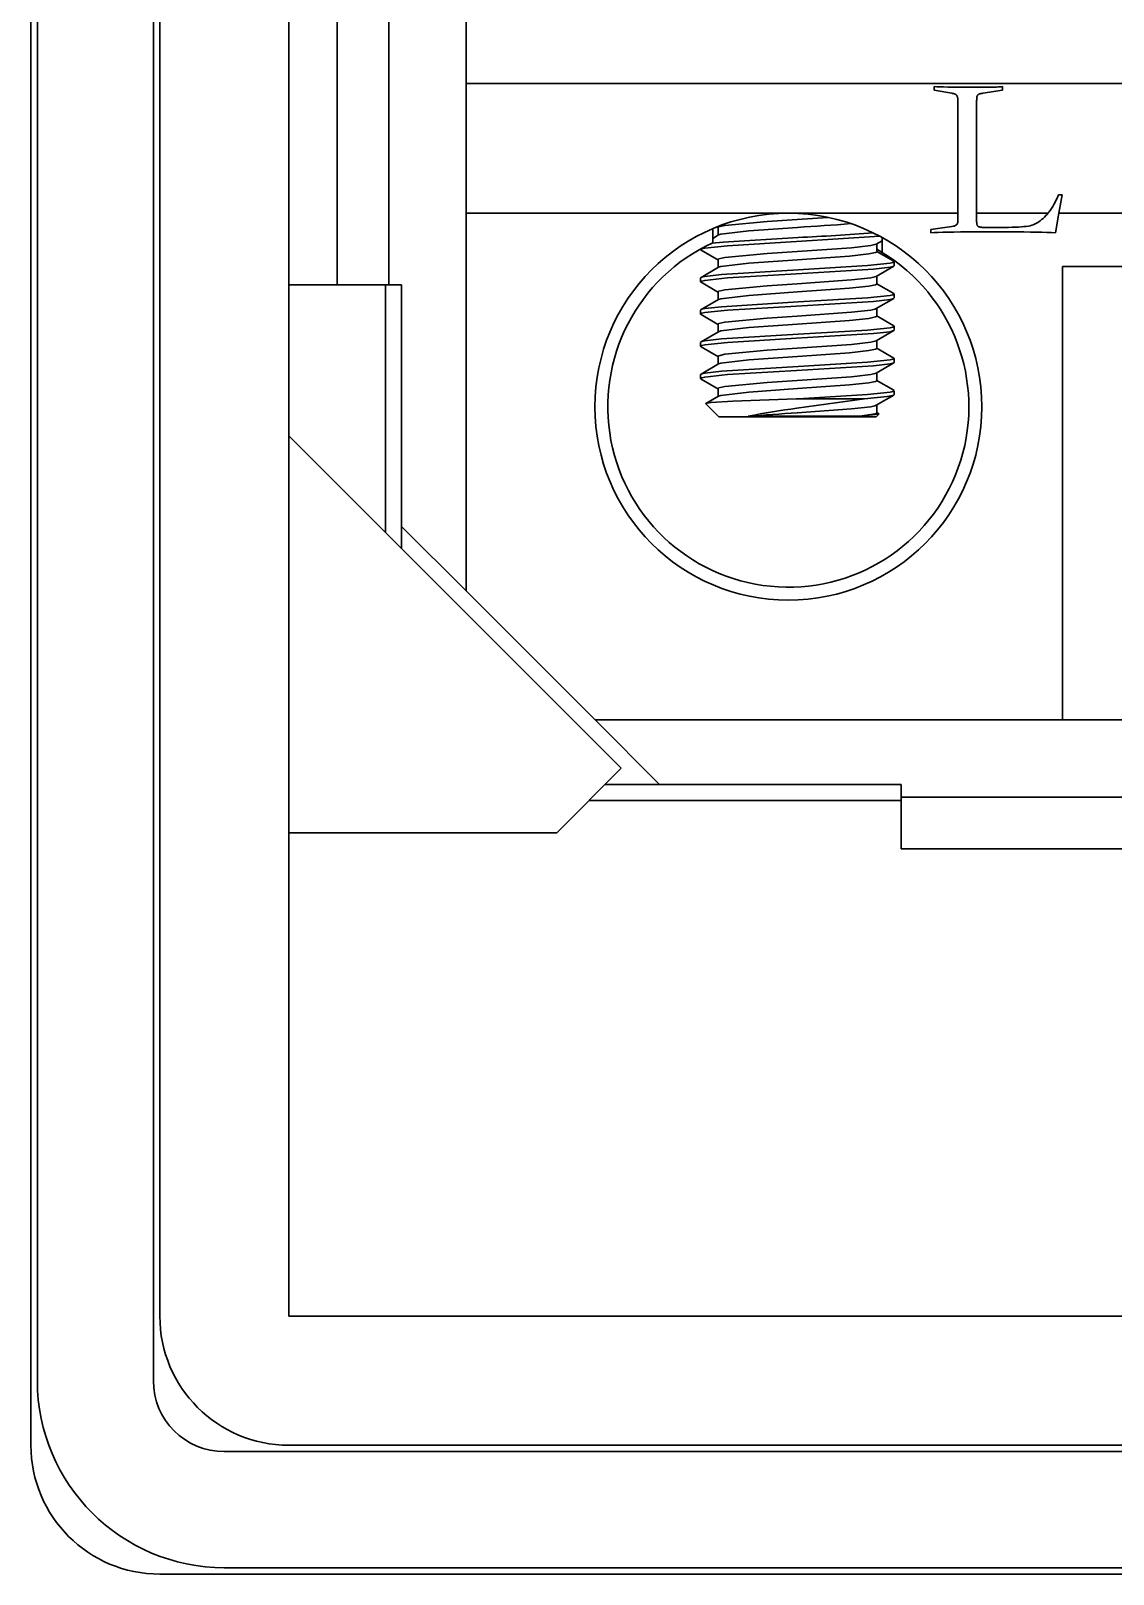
# Model space of a CAD drawing. Header units: millimetres. Extents: x -210 to 210, y -148 to 148.
# Drawn here: x -64.24 to -47.46, y -76.62 to -52.69 of the extents above; entities that cross this region are included whole.
import ezdxf

# ---------------------------------------------------------------- set-up
doc = ezdxf.new("R2010")
doc.units = ezdxf.units.MM
doc.layers.get('0').update_dxf_attribs({"lineweight": 18})

msp = doc.modelspace()

# ---------------------------------------------------------------- linework, layer by layer
at = {"color": 7, "lineweight": 30}
for p, q in [((-64.241, -74.625), (-64.241, -15.625)), ((-64.141, -16.625), (-64.141, -73.625)), ((-62.341, -16.625), (-62.341, -73.625)), ((-62.241, -72.625), (-62.241, -17.625)), ((-60.241, -56.625), (-60.241, -36.625)), ((-57.491, -53.504), (-23.991, -53.504)), ((-61.241, -74.725), (-20.241, -74.725)), ((-61.241, -76.525), (-20.241, -76.525)), ((-19.241, -76.625), (-62.241, -76.625))]:
    msp.add_line(p, q, dxfattribs=at)
at = {"color": 7, "lineweight": 30, "ltscale": 0.244785}
for p, q in [((-58.691, -46.833), (-58.691, -56.625)), ((-50.741, -64.575), (-40.95, -64.575))]:
    msp.add_line(p, q, dxfattribs=at)
at = {"color": 7, "lineweight": 30, "ltscale": 0.101053}
msp.add_line((-57.491, -49.462), (-57.491, -53.504), dxfattribs=at)
at = {"color": 7, "lineweight": 30, "ltscale": 0.15713}
for p, q in [((-59.491, -56.625), (-59.491, -50.34)), ((-44.456, -65.375), (-50.741, -65.375))]:
    msp.add_line(p, q, dxfattribs=at)
at = {"color": 7, "lineweight": 30, "ltscale": 0.050336}
msp.add_line((-57.491, -53.504), (-57.491, -55.517), dxfattribs=at)
at = {"color": 7, "lineweight": 30, "ltscale": 0.001435}
for p, q in [((-50.233, -53.609), (-50.233, -53.552)), ((-49.171, -53.552), (-49.171, -53.609)), ((-48.303, -55.23), (-48.246, -55.23))]:
    msp.add_line(p, q, dxfattribs=at)
at = {"color": 7, "lineweight": 30, "ltscale": 0.001058}
msp.add_line((-50.233, -53.552), (-50.19, -53.554), dxfattribs=at)
at = {"color": 7, "lineweight": 30, "ltscale": 0.007002}
msp.add_line((-49.956, -53.656), (-50.233, -53.609), dxfattribs=at)
at = {"color": 7, "lineweight": 30, "ltscale": 0.001232}
msp.add_line((-50.19, -53.554), (-50.141, -53.555), dxfattribs=at)
at = {"color": 7, "lineweight": 30, "ltscale": 0.001409}
msp.add_line((-50.141, -53.555), (-50.085, -53.557), dxfattribs=at)
at = {"color": 7, "lineweight": 30, "ltscale": 0.001583}
msp.add_line((-50.085, -53.557), (-50.021, -53.559), dxfattribs=at)
at = {"color": 7, "lineweight": 30, "ltscale": 0.00176}
msp.add_line((-50.021, -53.559), (-49.951, -53.56), dxfattribs=at)
at = {"color": 7, "lineweight": 30, "ltscale": 0.001936}
msp.add_line((-49.951, -53.56), (-49.874, -53.561), dxfattribs=at)
at = {"color": 7, "lineweight": 30, "ltscale": 0.002111}
msp.add_line((-49.874, -53.561), (-49.789, -53.561), dxfattribs=at)
at = {"color": 7, "lineweight": 30, "ltscale": 0.002287}
msp.add_line((-49.789, -53.561), (-49.698, -53.562), dxfattribs=at)
at = {"color": 7, "lineweight": 30, "ltscale": 0.002462}
msp.add_line((-49.698, -53.562), (-49.599, -53.562), dxfattribs=at)
at = {"color": 7, "lineweight": 30, "ltscale": 0.002638}
msp.add_line((-49.599, -53.562), (-49.494, -53.562), dxfattribs=at)
at = {"color": 7, "lineweight": 30, "ltscale": 0.001113}
msp.add_line((-49.494, -53.562), (-49.449, -53.562), dxfattribs=at)
at = {"color": 7, "lineweight": 30, "ltscale": 0.007799}
msp.add_line((-49.171, -53.609), (-49.479, -53.656), dxfattribs=at)
at = {"color": 7, "lineweight": 30, "ltscale": 0.001046}
msp.add_line((-49.449, -53.562), (-49.407, -53.562), dxfattribs=at)
at = {"color": 7, "lineweight": 30, "ltscale": 0.000977417}
msp.add_line((-49.407, -53.562), (-49.368, -53.561), dxfattribs=at)
at = {"color": 7, "lineweight": 30, "ltscale": 0.00090962}
msp.add_line((-49.368, -53.561), (-49.332, -53.561), dxfattribs=at)
at = {"color": 7, "lineweight": 30, "ltscale": 0.000841865}
msp.add_line((-49.332, -53.561), (-49.298, -53.56), dxfattribs=at)
at = {"color": 7, "lineweight": 30, "ltscale": 0.00077343}
msp.add_line((-49.298, -53.56), (-49.267, -53.559), dxfattribs=at)
at = {"color": 7, "lineweight": 30, "ltscale": 0.000705058}
msp.add_line((-49.267, -53.559), (-49.239, -53.557), dxfattribs=at)
at = {"color": 7, "lineweight": 30, "ltscale": 0.000638336}
msp.add_line((-49.239, -53.557), (-49.214, -53.555), dxfattribs=at)
at = {"color": 7, "lineweight": 30, "ltscale": 0.00057023}
msp.add_line((-49.214, -53.555), (-49.191, -53.554), dxfattribs=at)
at = {"color": 7, "lineweight": 30, "ltscale": 0.000503073}
msp.add_line((-49.191, -53.554), (-49.171, -53.552), dxfattribs=at)
at = {"color": 7, "lineweight": 30, "ltscale": 0.000230661}
msp.add_line((-49.947, -53.657), (-49.956, -53.656), dxfattribs=at)
at = {"color": 7, "lineweight": 30, "ltscale": 0.000220593}
msp.add_line((-49.939, -53.659), (-49.947, -53.657), dxfattribs=at)
at = {"color": 7, "lineweight": 30, "ltscale": 0.00021016}
msp.add_line((-49.931, -53.661), (-49.939, -53.659), dxfattribs=at)
at = {"color": 7, "lineweight": 30, "ltscale": 0.000200759}
msp.add_line((-49.923, -53.663), (-49.931, -53.661), dxfattribs=at)
at = {"color": 7, "lineweight": 30, "ltscale": 0.000191838}
msp.add_line((-49.916, -53.666), (-49.923, -53.663), dxfattribs=at)
at = {"color": 7, "lineweight": 30, "ltscale": 0.000182709}
msp.add_line((-49.909, -53.669), (-49.916, -53.666), dxfattribs=at)
at = {"color": 7, "lineweight": 30, "ltscale": 0.000175558}
msp.add_line((-49.903, -53.672), (-49.909, -53.669), dxfattribs=at)
at = {"color": 7, "lineweight": 30, "ltscale": 0.000167686}
msp.add_line((-49.897, -53.675), (-49.903, -53.672), dxfattribs=at)
at = {"color": 7, "lineweight": 30, "ltscale": 0.00016124}
msp.add_line((-49.891, -53.679), (-49.897, -53.675), dxfattribs=at)
at = {"color": 7, "lineweight": 30, "ltscale": 0.000154907}
msp.add_line((-49.887, -53.683), (-49.891, -53.679), dxfattribs=at)
at = {"color": 7, "lineweight": 30, "ltscale": 0.000156584}
msp.add_line((-49.882, -53.687), (-49.887, -53.683), dxfattribs=at)
at = {"color": 7, "lineweight": 30, "ltscale": 0.000167396}
msp.add_line((-49.878, -53.692), (-49.882, -53.687), dxfattribs=at)
at = {"color": 7, "lineweight": 30, "ltscale": 0.000181832}
msp.add_line((-49.875, -53.699), (-49.878, -53.692), dxfattribs=at)
at = {"color": 7, "lineweight": 30, "ltscale": 0.000198248}
msp.add_line((-49.872, -53.706), (-49.875, -53.699), dxfattribs=at)
at = {"color": 7, "lineweight": 30, "ltscale": 0.000217372}
msp.add_line((-49.869, -53.714), (-49.872, -53.706), dxfattribs=at)
at = {"color": 7, "lineweight": 30, "ltscale": 0.000237647}
msp.add_line((-49.867, -53.724), (-49.869, -53.714), dxfattribs=at)
at = {"color": 7, "lineweight": 30, "ltscale": 0.00025914}
msp.add_line((-49.865, -53.734), (-49.867, -53.724), dxfattribs=at)
at = {"color": 7, "lineweight": 30, "ltscale": 0.000281875}
msp.add_line((-49.864, -53.745), (-49.865, -53.734), dxfattribs=at)
at = {"color": 7, "lineweight": 30, "ltscale": 0.000304918}
msp.add_line((-49.863, -53.757), (-49.864, -53.745), dxfattribs=at)
at = {"color": 7, "lineweight": 30, "ltscale": 0.000328693}
msp.add_line((-49.863, -53.77), (-49.863, -53.757), dxfattribs=at)
at = {"color": 7, "lineweight": 30, "ltscale": 0.043668}
for p, q in [((-49.863, -55.517), (-49.863, -53.77)), ((-49.573, -53.77), (-49.573, -55.517))]:
    msp.add_line(p, q, dxfattribs=at)
at = {"color": 7, "lineweight": 30, "ltscale": 0.000361853}
msp.add_line((-49.572, -53.756), (-49.573, -53.77), dxfattribs=at)
at = {"color": 7, "lineweight": 30, "ltscale": 0.000303489}
msp.add_line((-49.571, -53.731), (-49.572, -53.743), dxfattribs=at)
at = {"color": 7, "lineweight": 30, "ltscale": 0.00033261}
msp.add_line((-49.572, -53.743), (-49.572, -53.756), dxfattribs=at)
at = {"color": 7, "lineweight": 30, "ltscale": 0.000275378}
msp.add_line((-49.569, -53.72), (-49.571, -53.731), dxfattribs=at)
at = {"color": 7, "lineweight": 30, "ltscale": 0.000247555}
msp.add_line((-49.568, -53.71), (-49.569, -53.72), dxfattribs=at)
at = {"color": 7, "lineweight": 30, "ltscale": 0.000220569}
msp.add_line((-49.566, -53.701), (-49.568, -53.71), dxfattribs=at)
at = {"color": 7, "lineweight": 30, "ltscale": 0.000195077}
msp.add_line((-49.563, -53.694), (-49.566, -53.701), dxfattribs=at)
at = {"color": 7, "lineweight": 30, "ltscale": 0.00017165}
msp.add_line((-49.56, -53.688), (-49.563, -53.694), dxfattribs=at)
at = {"color": 7, "lineweight": 30, "ltscale": 0.000150502}
msp.add_line((-49.557, -53.683), (-49.56, -53.688), dxfattribs=at)
at = {"color": 7, "lineweight": 30, "ltscale": 0.000133398}
msp.add_line((-49.553, -53.679), (-49.557, -53.683), dxfattribs=at)
at = {"color": 7, "lineweight": 30, "ltscale": 0.000133107}
msp.add_line((-49.549, -53.676), (-49.553, -53.679), dxfattribs=at)
at = {"color": 7, "lineweight": 30, "ltscale": 0.000144713}
msp.add_line((-49.544, -53.673), (-49.549, -53.676), dxfattribs=at)
at = {"color": 7, "lineweight": 30, "ltscale": 0.000157295}
msp.add_line((-49.538, -53.67), (-49.544, -53.673), dxfattribs=at)
at = {"color": 7, "lineweight": 30, "ltscale": 0.000170797}
msp.add_line((-49.532, -53.667), (-49.538, -53.67), dxfattribs=at)
at = {"color": 7, "lineweight": 30, "ltscale": 0.000185663}
msp.add_line((-49.525, -53.665), (-49.532, -53.667), dxfattribs=at)
at = {"color": 7, "lineweight": 30, "ltscale": 0.000200218}
msp.add_line((-49.517, -53.663), (-49.525, -53.665), dxfattribs=at)
at = {"color": 7, "lineweight": 30, "ltscale": 0.000215341}
msp.add_line((-49.509, -53.661), (-49.517, -53.663), dxfattribs=at)
at = {"color": 7, "lineweight": 30, "ltscale": 0.000231439}
msp.add_line((-49.5, -53.659), (-49.509, -53.661), dxfattribs=at)
at = {"color": 7, "lineweight": 30, "ltscale": 0.000247066}
msp.add_line((-49.49, -53.657), (-49.5, -53.659), dxfattribs=at)
at = {"color": 7, "lineweight": 30, "ltscale": 0.000263672}
msp.add_line((-49.479, -53.656), (-49.49, -53.657), dxfattribs=at)
at = {"color": 7, "lineweight": 30, "ltscale": 0.001052}
msp.add_line((-48.337, -55.309), (-48.32, -55.27), dxfattribs=at)
at = {"color": 7, "lineweight": 30, "ltscale": 0.001085}
msp.add_line((-48.32, -55.27), (-48.303, -55.23), dxfattribs=at)
at = {"color": 7, "lineweight": 30, "ltscale": 0.007284}
msp.add_line((-48.246, -55.23), (-48.296, -55.517), dxfattribs=at)
at = {"color": 7, "lineweight": 30, "ltscale": 0.146441}
msp.add_line((-57.491, -61.375), (-57.491, -55.517), dxfattribs=at)
at = {"color": 7, "lineweight": 30, "ltscale": 0.124953}
msp.add_line((-57.491, -55.517), (-52.493, -55.517), dxfattribs=at)
at = {"color": 7, "lineweight": 30, "ltscale": 0.065754}
msp.add_line((-52.493, -55.517), (-49.863, -55.517), dxfattribs=at)
at = {"color": 7, "lineweight": 30, "ltscale": 0.00323}
msp.add_line((-49.863, -55.517), (-49.863, -55.646), dxfattribs=at)
at = {"color": 7, "lineweight": 30, "ltscale": 0.00314}
msp.add_line((-49.573, -55.517), (-49.573, -55.643), dxfattribs=at)
at = {"color": 7, "lineweight": 30, "ltscale": 0.027649}
msp.add_line((-49.573, -55.517), (-48.467, -55.517), dxfattribs=at)
at = {"color": 7, "lineweight": 30, "ltscale": 0.000829037}
msp.add_line((-48.498, -55.553), (-48.476, -55.529), dxfattribs=at)
at = {"color": 7, "lineweight": 30, "ltscale": 0.000369202}
msp.add_line((-48.467, -55.517), (-48.476, -55.529), dxfattribs=at)
at = {"color": 7, "lineweight": 30, "ltscale": 0.000481932}
msp.add_line((-48.467, -55.517), (-48.454, -55.502), dxfattribs=at)
at = {"color": 7, "lineweight": 30, "ltscale": 0.000875705}
msp.add_line((-48.454, -55.502), (-48.433, -55.474), dxfattribs=at)
at = {"color": 7, "lineweight": 30, "ltscale": 0.000901469}
msp.add_line((-48.433, -55.474), (-48.413, -55.445), dxfattribs=at)
at = {"color": 7, "lineweight": 30, "ltscale": 0.000929468}
msp.add_line((-48.413, -55.445), (-48.393, -55.413), dxfattribs=at)
at = {"color": 7, "lineweight": 30, "ltscale": 0.000957875}
msp.add_line((-48.393, -55.413), (-48.374, -55.38), dxfattribs=at)
at = {"color": 7, "lineweight": 30, "ltscale": 0.000988478}
msp.add_line((-48.374, -55.38), (-48.355, -55.345), dxfattribs=at)
at = {"color": 7, "lineweight": 30, "ltscale": 0.00102}
msp.add_line((-48.355, -55.345), (-48.337, -55.309), dxfattribs=at)
at = {"color": 7, "lineweight": 30, "ltscale": 0.007651}
msp.add_line((-48.296, -55.517), (-48.35, -55.819), dxfattribs=at)
at = {"color": 7, "lineweight": 30, "ltscale": 0.379079}
msp.add_line((-48.296, -55.517), (-33.133, -55.517), dxfattribs=at)
at = {"color": 7, "lineweight": 30, "ltscale": 0.005468}
msp.add_line((-53.666, -55.756), (-53.666, -55.975), dxfattribs=at)
at = {"color": 7, "lineweight": 30, "ltscale": 0.00081101}
msp.add_line((-53.574, -55.746), (-53.603, -55.73), dxfattribs=at)
at = {"color": 7, "lineweight": 30, "ltscale": 0.001566}
for p, q in [((-53.582, -55.8), (-53.582, -55.737)), ((-53.582, -55.8), (-53.582, -55.862)), ((-51.123, -56.05), (-51.123, -55.987)), ((-48.35, -55.819), (-48.412, -55.816)), ((-53.582, -56.3), (-53.582, -56.237)), ((-51.123, -56.05), (-51.123, -56.112)), ((-53.582, -56.3), (-53.582, -56.362)), ((-51.123, -56.55), (-51.123, -56.487)), ((-51.123, -56.55), (-51.123, -56.612)), ((-53.582, -56.8), (-53.582, -56.737)), ((-53.582, -56.8), (-53.582, -56.862)), ((-51.123, -57.05), (-51.123, -56.987)), ((-51.123, -57.05), (-51.123, -57.112)), ((-53.582, -57.3), (-53.582, -57.237)), ((-53.582, -57.3), (-53.582, -57.362)), ((-51.123, -57.55), (-51.123, -57.487)), ((-51.123, -57.55), (-51.123, -57.612)), ((-53.582, -57.8), (-53.582, -57.737)), ((-53.582, -57.8), (-53.582, -57.862)), ((-51.123, -58.05), (-51.123, -57.987)), ((-51.123, -58.05), (-51.123, -58.112)), ((-53.582, -58.3), (-53.582, -58.237)), ((-53.582, -58.3), (-53.582, -58.362)), ((-51.123, -58.55), (-51.123, -58.487)), ((-51.123, -58.55), (-51.123, -58.612))]:
    msp.add_line(p, q, dxfattribs=at)
at = {"color": 7, "lineweight": 30, "ltscale": 0.011957}
msp.add_line((-52.356, -55.612), (-51.879, -55.581), dxfattribs=at)
at = {"color": 7, "lineweight": 30, "ltscale": 0.008243}
msp.add_line((-50.283, -55.768), (-49.956, -55.722), dxfattribs=at)
at = {"color": 7, "lineweight": 30, "ltscale": 0.001255}
msp.add_line((-50.283, -55.819), (-50.283, -55.768), dxfattribs=at)
at = {"color": 7, "lineweight": 30, "ltscale": 0.000448323}
msp.add_line((-49.956, -55.722), (-49.939, -55.719), dxfattribs=at)
at = {"color": 7, "lineweight": 30, "ltscale": 0.000407022}
msp.add_line((-49.939, -55.719), (-49.923, -55.715), dxfattribs=at)
at = {"color": 7, "lineweight": 30, "ltscale": 0.000369822}
msp.add_line((-49.923, -55.715), (-49.909, -55.71), dxfattribs=at)
at = {"color": 7, "lineweight": 30, "ltscale": 0.000337802}
msp.add_line((-49.909, -55.71), (-49.897, -55.704), dxfattribs=at)
at = {"color": 7, "lineweight": 30, "ltscale": 0.000310331}
msp.add_line((-49.897, -55.704), (-49.887, -55.697), dxfattribs=at)
at = {"color": 7, "lineweight": 30, "ltscale": 0.000291104}
msp.add_line((-49.887, -55.697), (-49.878, -55.689), dxfattribs=at)
at = {"color": 7, "lineweight": 30, "ltscale": 0.000280837}
msp.add_line((-49.878, -55.689), (-49.872, -55.68), dxfattribs=at)
at = {"color": 7, "lineweight": 30, "ltscale": 0.000280979}
msp.add_line((-49.872, -55.68), (-49.867, -55.67), dxfattribs=at)
at = {"color": 7, "lineweight": 30, "ltscale": 0.000290885}
msp.add_line((-49.867, -55.67), (-49.864, -55.659), dxfattribs=at)
at = {"color": 7, "lineweight": 30, "ltscale": 0.000310275}
msp.add_line((-49.864, -55.659), (-49.863, -55.646), dxfattribs=at)
at = {"color": 7, "lineweight": 30, "ltscale": 0.000227388}
msp.add_line((-49.573, -55.643), (-49.573, -55.652), dxfattribs=at)
at = {"color": 7, "lineweight": 30, "ltscale": 0.000215876}
msp.add_line((-49.573, -55.652), (-49.572, -55.66), dxfattribs=at)
at = {"color": 7, "lineweight": 30, "ltscale": 0.000205123}
msp.add_line((-49.572, -55.66), (-49.571, -55.669), dxfattribs=at)
at = {"color": 7, "lineweight": 30, "ltscale": 0.000194322}
msp.add_line((-49.571, -55.669), (-49.57, -55.676), dxfattribs=at)
at = {"color": 7, "lineweight": 30, "ltscale": 0.000184338}
msp.add_line((-49.57, -55.676), (-49.569, -55.684), dxfattribs=at)
at = {"color": 7, "lineweight": 30, "ltscale": 0.000174883}
msp.add_line((-49.569, -55.684), (-49.567, -55.69), dxfattribs=at)
at = {"color": 7, "lineweight": 30, "ltscale": 0.000165688}
msp.add_line((-49.567, -55.69), (-49.565, -55.697), dxfattribs=at)
at = {"color": 7, "lineweight": 30, "ltscale": 0.000157694}
msp.add_line((-49.565, -55.697), (-49.562, -55.702), dxfattribs=at)
at = {"color": 7, "lineweight": 30, "ltscale": 0.000150645}
msp.add_line((-49.562, -55.702), (-49.56, -55.708), dxfattribs=at)
at = {"color": 7, "lineweight": 30, "ltscale": 0.00014468}
msp.add_line((-49.56, -55.708), (-49.557, -55.713), dxfattribs=at)
at = {"color": 7, "lineweight": 30, "ltscale": 0.000145067}
msp.add_line((-49.557, -55.713), (-49.553, -55.717), dxfattribs=at)
at = {"color": 7, "lineweight": 30, "ltscale": 0.000155514}
msp.add_line((-49.553, -55.717), (-49.548, -55.721), dxfattribs=at)
at = {"color": 7, "lineweight": 30, "ltscale": 0.0001699}
msp.add_line((-49.548, -55.721), (-49.542, -55.725), dxfattribs=at)
at = {"color": 7, "lineweight": 30, "ltscale": 0.00018762}
msp.add_line((-49.542, -55.725), (-49.535, -55.728), dxfattribs=at)
at = {"color": 7, "lineweight": 30, "ltscale": 0.000207734}
msp.add_line((-49.535, -55.728), (-49.527, -55.73), dxfattribs=at)
at = {"color": 7, "lineweight": 30, "ltscale": 0.000229656}
msp.add_line((-49.527, -55.73), (-49.518, -55.732), dxfattribs=at)
at = {"color": 7, "lineweight": 30, "ltscale": 0.00025352}
msp.add_line((-49.518, -55.732), (-49.508, -55.734), dxfattribs=at)
at = {"color": 7, "lineweight": 30, "ltscale": 0.000276963}
msp.add_line((-49.508, -55.734), (-49.497, -55.735), dxfattribs=at)
at = {"color": 7, "lineweight": 30, "ltscale": 0.000302633}
msp.add_line((-49.497, -55.735), (-49.485, -55.736), dxfattribs=at)
at = {"color": 7, "lineweight": 30, "ltscale": 0.000327351}
msp.add_line((-49.485, -55.736), (-49.472, -55.736), dxfattribs=at)
at = {"color": 7, "lineweight": 30, "ltscale": 0.00834}
msp.add_line((-49.472, -55.736), (-49.139, -55.736), dxfattribs=at)
at = {"color": 7, "lineweight": 30, "ltscale": 0.001509}
msp.add_line((-49.139, -55.736), (-49.078, -55.736), dxfattribs=at)
at = {"color": 7, "lineweight": 30, "ltscale": 0.001407}
msp.add_line((-49.078, -55.736), (-49.022, -55.735), dxfattribs=at)
at = {"color": 7, "lineweight": 30, "ltscale": 0.001305}
msp.add_line((-49.022, -55.735), (-48.97, -55.733), dxfattribs=at)
at = {"color": 7, "lineweight": 30, "ltscale": 0.001204}
msp.add_line((-48.97, -55.733), (-48.922, -55.731), dxfattribs=at)
at = {"color": 7, "lineweight": 30, "ltscale": 0.001103}
msp.add_line((-48.922, -55.731), (-48.878, -55.728), dxfattribs=at)
at = {"color": 7, "lineweight": 30, "ltscale": 0.001002}
msp.add_line((-48.878, -55.728), (-48.838, -55.724), dxfattribs=at)
at = {"color": 7, "lineweight": 30, "ltscale": 0.000901813}
msp.add_line((-48.838, -55.724), (-48.802, -55.72), dxfattribs=at)
at = {"color": 7, "lineweight": 30, "ltscale": 0.000803373}
msp.add_line((-48.802, -55.72), (-48.77, -55.715), dxfattribs=at)
at = {"color": 7, "lineweight": 30, "ltscale": 0.000704733}
msp.add_line((-48.77, -55.715), (-48.743, -55.71), dxfattribs=at)
at = {"color": 7, "lineweight": 30, "ltscale": 0.000608625}
msp.add_line((-48.743, -55.71), (-48.719, -55.704), dxfattribs=at)
at = {"color": 7, "lineweight": 30, "ltscale": 0.000569568}
msp.add_line((-48.719, -55.704), (-48.697, -55.696), dxfattribs=at)
at = {"color": 7, "lineweight": 30, "ltscale": 0.000587581}
msp.add_line((-48.697, -55.696), (-48.676, -55.687), dxfattribs=at)
at = {"color": 7, "lineweight": 30, "ltscale": 0.000606909}
msp.add_line((-48.676, -55.687), (-48.654, -55.677), dxfattribs=at)
at = {"color": 7, "lineweight": 30, "ltscale": 0.000630432}
msp.add_line((-48.654, -55.677), (-48.632, -55.664), dxfattribs=at)
at = {"color": 7, "lineweight": 30, "ltscale": 0.000654765}
msp.add_line((-48.632, -55.664), (-48.61, -55.65), dxfattribs=at)
at = {"color": 7, "lineweight": 30, "ltscale": 0.000681475}
msp.add_line((-48.61, -55.65), (-48.588, -55.634), dxfattribs=at)
at = {"color": 7, "lineweight": 30, "ltscale": 0.00070943}
msp.add_line((-48.588, -55.634), (-48.566, -55.616), dxfattribs=at)
at = {"color": 7, "lineweight": 30, "ltscale": 0.000739073}
msp.add_line((-48.566, -55.616), (-48.543, -55.597), dxfattribs=at)
at = {"color": 7, "lineweight": 30, "ltscale": 0.000769664}
msp.add_line((-48.543, -55.597), (-48.521, -55.576), dxfattribs=at)
at = {"color": 7, "lineweight": 30, "ltscale": 0.000801413}
msp.add_line((-48.521, -55.576), (-48.498, -55.553), dxfattribs=at)
at = {"color": 7, "lineweight": 30, "ltscale": 0.002654}
for p, q in [((-53.574, -55.854), (-53.666, -55.907)), ((-51.131, -55.996), (-51.039, -55.943))]:
    msp.add_line(p, q, dxfattribs=at)
at = {"color": 7, "lineweight": 30, "ltscale": 0.032338}
msp.add_line((-52.364, -55.956), (-51.073, -55.874), dxfattribs=at)
at = {"color": 7, "lineweight": 30, "ltscale": 0.005781}
msp.add_line((-51.039, -55.893), (-51.039, -56.124), dxfattribs=at)
at = {"color": 7, "lineweight": 30, "ltscale": 0.001293}
msp.add_line((-50.231, -55.816), (-50.283, -55.819), dxfattribs=at)
at = {"color": 7, "lineweight": 30, "ltscale": 0.001543}
msp.add_line((-50.17, -55.813), (-50.231, -55.816), dxfattribs=at)
at = {"color": 7, "lineweight": 30, "ltscale": 0.001794}
msp.add_line((-50.098, -55.811), (-50.17, -55.813), dxfattribs=at)
at = {"color": 7, "lineweight": 30, "ltscale": 0.002045}
msp.add_line((-50.016, -55.809), (-50.098, -55.811), dxfattribs=at)
at = {"color": 7, "lineweight": 30, "ltscale": 0.002296}
msp.add_line((-49.924, -55.808), (-50.016, -55.809), dxfattribs=at)
at = {"color": 7, "lineweight": 30, "ltscale": 0.002547}
msp.add_line((-49.822, -55.806), (-49.924, -55.808), dxfattribs=at)
at = {"color": 7, "lineweight": 30, "ltscale": 0.002798}
msp.add_line((-49.71, -55.805), (-49.822, -55.806), dxfattribs=at)
at = {"color": 7, "lineweight": 30, "ltscale": 0.003049}
msp.add_line((-49.588, -55.805), (-49.71, -55.805), dxfattribs=at)
at = {"color": 7, "lineweight": 30, "ltscale": 0.0033}
msp.add_line((-49.456, -55.804), (-49.588, -55.805), dxfattribs=at)
at = {"color": 7, "lineweight": 30, "ltscale": 0.003551}
msp.add_line((-49.314, -55.804), (-49.456, -55.804), dxfattribs=at)
at = {"color": 7, "lineweight": 30, "ltscale": 0.003259}
msp.add_line((-49.184, -55.804), (-49.314, -55.804), dxfattribs=at)
at = {"color": 7, "lineweight": 30, "ltscale": 0.003071}
msp.add_line((-49.061, -55.805), (-49.184, -55.804), dxfattribs=at)
at = {"color": 7, "lineweight": 30, "ltscale": 0.002883}
msp.add_line((-48.946, -55.805), (-49.061, -55.805), dxfattribs=at)
at = {"color": 7, "lineweight": 30, "ltscale": 0.002695}
msp.add_line((-48.838, -55.806), (-48.946, -55.805), dxfattribs=at)
at = {"color": 7, "lineweight": 30, "ltscale": 0.002506}
msp.add_line((-48.738, -55.808), (-48.838, -55.806), dxfattribs=at)
at = {"color": 7, "lineweight": 30, "ltscale": 0.002318}
msp.add_line((-48.645, -55.809), (-48.738, -55.808), dxfattribs=at)
at = {"color": 7, "lineweight": 30, "ltscale": 0.002131}
msp.add_line((-48.56, -55.811), (-48.645, -55.809), dxfattribs=at)
at = {"color": 7, "lineweight": 30, "ltscale": 0.001942}
msp.add_line((-48.482, -55.813), (-48.56, -55.811), dxfattribs=at)
at = {"color": 7, "lineweight": 30, "ltscale": 0.001754}
msp.add_line((-48.412, -55.816), (-48.482, -55.813), dxfattribs=at)
at = {"color": 7, "lineweight": 30, "ltscale": 0.000287437}
msp.add_line((-53.853, -56.069), (-53.853, -56.081), dxfattribs=at)
at = {"color": 7, "lineweight": 30, "ltscale": 0.007863}
for p, q in [((-53.574, -56.246), (-53.846, -56.088)), ((-51.131, -56.104), (-50.859, -56.262)), ((-53.574, -56.354), (-53.846, -56.512)), ((-51.131, -56.496), (-50.859, -56.338)), ((-53.574, -56.746), (-53.846, -56.588)), ((-51.131, -56.604), (-50.859, -56.762)), ((-53.574, -56.854), (-53.846, -57.012)), ((-51.131, -56.996), (-50.859, -56.838)), ((-53.574, -57.246), (-53.846, -57.088)), ((-51.131, -57.104), (-50.859, -57.262)), ((-53.574, -57.354), (-53.846, -57.512)), ((-51.131, -57.496), (-50.859, -57.338)), ((-53.574, -57.746), (-53.846, -57.588)), ((-51.131, -57.604), (-50.859, -57.762)), ((-53.574, -57.854), (-53.846, -58.012)), ((-51.131, -57.996), (-50.859, -57.838)), ((-53.574, -58.246), (-53.846, -58.088)), ((-51.131, -58.104), (-50.859, -58.262)), ((-51.131, -58.496), (-50.859, -58.338))]:
    msp.add_line(p, q, dxfattribs=at)
at = {"color": 7, "lineweight": 30, "ltscale": 0.002441}
msp.add_line((-51.039, -56.124), (-51.123, -56.075), dxfattribs=at)
at = {"color": 7, "lineweight": 30, "ltscale": 0.001549}
for p, q in [((-50.853, -56.269), (-50.853, -56.331)), ((-53.853, -56.519), (-53.853, -56.581)), ((-50.853, -56.769), (-50.853, -56.831)), ((-53.853, -57.019), (-53.853, -57.081)), ((-50.853, -57.269), (-50.853, -57.331)), ((-53.853, -57.519), (-53.853, -57.581)), ((-50.853, -57.769), (-50.853, -57.831)), ((-53.853, -58.019), (-53.853, -58.081)), ((-50.853, -58.269), (-50.853, -58.331))]:
    msp.add_line(p, q, dxfattribs=at)
at = {"color": 7, "lineweight": 30, "ltscale": 0.375}
for p, q in [((-48.241, -56.345), (-33.241, -56.345)), ((-33.241, -63.375), (-48.241, -63.375))]:
    msp.add_line(p, q, dxfattribs=at)
at = {"color": 7, "lineweight": 30, "ltscale": 0.175753}
msp.add_line((-48.241, -63.375), (-48.241, -56.345), dxfattribs=at)
at = {"color": 7, "lineweight": 30, "ltscale": 0.0375}
msp.add_line((-58.741, -56.625), (-60.241, -56.625), dxfattribs=at)
at = {"color": 7, "lineweight": 30, "ltscale": 0.4}
msp.add_line((-60.241, -72.625), (-60.241, -56.625), dxfattribs=at)
at = {"color": 7, "lineweight": 30, "ltscale": 0.02}
for p, q in [((-59.491, -56.625), (-58.691, -56.625)), ((-50.741, -65.375), (-50.741, -64.575))]:
    msp.add_line(p, q, dxfattribs=at)
at = {"color": 7, "lineweight": 30, "ltscale": 0.096119}
for p, q in [((-58.741, -56.625), (-58.741, -60.47)), ((-54.586, -64.625), (-50.741, -64.625))]:
    msp.add_line(p, q, dxfattribs=at)
at = {"color": 7, "lineweight": 30, "ltscale": 0.005}
for p, q in [((-58.491, -56.625), (-58.691, -56.625)), ((-50.741, -64.375), (-50.741, -64.575))]:
    msp.add_line(p, q, dxfattribs=at)
at = {"color": 7, "lineweight": 30, "ltscale": 0.09375}
for p, q in [((-58.491, -60.375), (-58.491, -56.625)), ((-50.741, -64.375), (-54.491, -64.375)), ((-50.741, -64.375), (-54.491, -64.375))]:
    msp.add_line(p, q, dxfattribs=at)
at = {"color": 7, "lineweight": 30, "ltscale": 0.005722}
msp.add_line((-53.574, -58.354), (-53.772, -58.469), dxfattribs=at)
at = {"color": 7, "lineweight": 30, "ltscale": 0.000749494}
msp.add_line((-52.341, -58.393), (-52.371, -58.395), dxfattribs=at)
at = {"color": 7, "lineweight": 30, "ltscale": 0.026461}
msp.add_line((-52.371, -58.395), (-51.313, -58.395), dxfattribs=at)
at = {"color": 7, "lineweight": 30, "ltscale": 0.026432}
msp.add_line((-51.313, -58.395), (-52.36, -58.54), dxfattribs=at)
at = {"color": 7, "lineweight": 30, "ltscale": 0.00712}
msp.add_line((-53.774, -58.473), (-53.573, -58.675), dxfattribs=at)
at = {"color": 7, "lineweight": 30, "ltscale": 0.007454}
msp.add_line((-51.386, -58.665), (-51.09, -58.632), dxfattribs=at)
at = {"color": 7, "lineweight": 30, "ltscale": 0.001519}
msp.add_line((-51.09, -58.632), (-51.133, -58.675), dxfattribs=at)
at = {"color": 7, "lineweight": 30, "ltscale": 0.001135}
msp.add_line((-51.131, -58.604), (-51.092, -58.626), dxfattribs=at)
at = {"color": 7, "lineweight": 30, "ltscale": 0.061}
msp.add_line((-53.573, -58.675), (-51.133, -58.675), dxfattribs=at)
at = {"color": 7, "lineweight": 30, "ltscale": 0.019052}
msp.add_line((-53.115, -58.665), (-52.353, -58.665), dxfattribs=at)
at = {"color": 7, "lineweight": 30, "ltscale": 0.003625}
msp.add_line((-52.208, -58.665), (-52.353, -58.665), dxfattribs=at)
at = {"color": 7, "lineweight": 30, "ltscale": 0.020554}
msp.add_line((-52.208, -58.665), (-51.386, -58.665), dxfattribs=at)
at = {"color": 7, "lineweight": 30, "ltscale": 0.182265}
msp.add_line((-55.086, -64.125), (-60.241, -58.97), dxfattribs=at)
at = {"color": 7, "lineweight": 30, "ltscale": 0.008619}
msp.add_line((-58.491, -60.72), (-58.491, -60.375), dxfattribs=at)
at = {"color": 7, "lineweight": 30, "ltscale": 0.035355}
for p, q in [((-58.491, -60.375), (-57.491, -61.375)), ((-54.491, -64.375), (-55.491, -63.375)), ((-56.086, -65.125), (-55.086, -64.125))]:
    msp.add_line(p, q, dxfattribs=at)
at = {"color": 7, "lineweight": 30, "ltscale": 0.070711}
msp.add_line((-57.491, -61.375), (-55.491, -63.375), dxfattribs=at)
at = {"color": 7, "lineweight": 30, "ltscale": 0.18125}
msp.add_line((-48.241, -63.375), (-55.491, -63.375), dxfattribs=at)
at = {"color": 7, "lineweight": 30, "ltscale": 0.021119}
msp.add_line((-54.491, -64.375), (-55.336, -64.375), dxfattribs=at)
at = {"color": 7, "lineweight": 30, "ltscale": 0.025}
msp.add_line((-55.586, -64.625), (-54.586, -64.625), dxfattribs=at)
at = {"color": 7, "lineweight": 30, "ltscale": 0.103881}
msp.add_line((-60.241, -65.125), (-56.086, -65.125), dxfattribs=at)
at = {"color": 7, "lineweight": 30, "ltscale": 0.3625}
for p, q in [((-45.741, -72.625), (-60.241, -72.625)), ((-45.741, -74.625), (-60.241, -74.625))]:
    msp.add_line(p, q, dxfattribs=at)
at = {"color": 7, "lineweight": 30}
for points in [[(-53.582, -55.737), (-53.581, -55.733), (-53.578, -55.731), (-53.57, -55.726), (-53.48, -55.705), (-52.821, -55.643), (-52.356, -55.612)], [(-53.574, -55.854), (-53.541, -55.842), (-53.104, -55.79), (-52.349, -55.737)], [(-52.364, -55.956), (-53.438, -56.02), (-53.79, -56.058), (-53.833, -56.068), (-53.846, -56.073), (-53.851, -56.076), (-53.852, -56.078), (-53.853, -56.081)], [(-52.341, -55.893), (-53.505, -55.964), (-53.678, -55.98)], [(-52.356, -56.112), (-51.511, -56.052), (-51.214, -56.018), (-51.149, -56.003), (-51.131, -55.996)], [(-53.582, -56.237), (-53.581, -56.233), (-53.578, -56.231), (-53.57, -56.226), (-53.48, -56.205), (-52.821, -56.143), (-52.356, -56.112)], [(-53.574, -56.354), (-53.541, -56.342), (-53.104, -56.29), (-52.349, -56.237)], [(-52.349, -56.237), (-51.546, -56.18), (-51.247, -56.148), (-51.142, -56.126), (-51.127, -56.119), (-51.124, -56.115), (-51.123, -56.112)], [(-52.364, -56.456), (-53.438, -56.52), (-53.79, -56.558), (-53.833, -56.568), (-53.846, -56.573), (-53.851, -56.576), (-53.852, -56.578), (-53.853, -56.581)], [(-52.341, -56.393), (-53.531, -56.466), (-53.79, -56.496), (-53.834, -56.506), (-53.846, -56.512)], [(-52.364, -56.456), (-51.174, -56.384), (-50.915, -56.354), (-50.871, -56.343), (-50.859, -56.338)], [(-52.341, -56.393), (-51.267, -56.329), (-50.916, -56.292), (-50.873, -56.282), (-50.86, -56.277), (-50.855, -56.273), (-50.854, -56.271), (-50.853, -56.269)], [(-53.582, -56.737), (-53.581, -56.733), (-53.578, -56.731), (-53.57, -56.726), (-53.48, -56.705), (-52.821, -56.643), (-52.356, -56.612)], [(-52.356, -56.612), (-51.511, -56.552), (-51.214, -56.518), (-51.149, -56.503), (-51.131, -56.496)], [(-52.349, -56.737), (-51.546, -56.68), (-51.247, -56.648), (-51.142, -56.626), (-51.127, -56.619), (-51.124, -56.615), (-51.123, -56.612)], [(-52.364, -56.956), (-53.438, -57.02), (-53.79, -57.058), (-53.833, -57.068), (-53.846, -57.073), (-53.851, -57.076), (-53.852, -57.078), (-53.853, -57.081)], [(-52.341, -56.893), (-53.531, -56.966), (-53.79, -56.996), (-53.834, -57.006), (-53.846, -57.012)], [(-53.574, -56.854), (-53.541, -56.842), (-53.104, -56.79), (-52.349, -56.737)], [(-52.364, -56.956), (-51.174, -56.884), (-50.915, -56.854), (-50.871, -56.843), (-50.859, -56.838)], [(-52.341, -56.893), (-51.267, -56.829), (-50.916, -56.792), (-50.873, -56.782), (-50.86, -56.777), (-50.855, -56.773), (-50.854, -56.771), (-50.853, -56.769)], [(-53.582, -57.237), (-53.581, -57.233), (-53.578, -57.231), (-53.57, -57.226), (-53.48, -57.205), (-52.821, -57.143), (-52.356, -57.112)], [(-52.356, -57.112), (-51.511, -57.052), (-51.214, -57.018), (-51.149, -57.003), (-51.131, -56.996)], [(-52.349, -57.237), (-51.546, -57.18), (-51.247, -57.148), (-51.142, -57.126), (-51.127, -57.119), (-51.124, -57.115), (-51.123, -57.112)], [(-52.341, -57.393), (-53.531, -57.466), (-53.79, -57.496), (-53.834, -57.506), (-53.846, -57.512)], [(-53.574, -57.354), (-53.541, -57.342), (-53.104, -57.29), (-52.349, -57.237)], [(-52.364, -57.456), (-51.174, -57.384), (-50.915, -57.354), (-50.871, -57.343), (-50.859, -57.338)], [(-52.341, -57.393), (-51.267, -57.329), (-50.916, -57.292), (-50.873, -57.282), (-50.86, -57.277), (-50.855, -57.273), (-50.854, -57.271), (-50.853, -57.269)], [(-52.364, -57.456), (-53.438, -57.52), (-53.79, -57.558), (-53.833, -57.568), (-53.846, -57.573), (-53.851, -57.576), (-53.852, -57.578), (-53.853, -57.581)], [(-53.582, -57.737), (-53.581, -57.733), (-53.578, -57.731), (-53.57, -57.726), (-53.48, -57.705), (-52.821, -57.643), (-52.356, -57.612)], [(-52.356, -57.612), (-51.511, -57.552), (-51.214, -57.518), (-51.149, -57.503), (-51.131, -57.496)], [(-52.349, -57.737), (-51.546, -57.68), (-51.247, -57.648), (-51.142, -57.626), (-51.127, -57.619), (-51.124, -57.615), (-51.123, -57.612)], [(-52.341, -57.893), (-53.531, -57.966), (-53.79, -57.996), (-53.834, -58.006), (-53.846, -58.012)], [(-53.574, -57.854), (-53.541, -57.842), (-53.104, -57.79), (-52.349, -57.737)], [(-52.364, -57.956), (-51.174, -57.884), (-50.915, -57.854), (-50.871, -57.843), (-50.859, -57.838)], [(-52.341, -57.893), (-51.267, -57.829), (-50.916, -57.792), (-50.873, -57.782), (-50.86, -57.777), (-50.855, -57.773), (-50.854, -57.771), (-50.853, -57.769)], [(-52.364, -57.956), (-53.438, -58.02), (-53.79, -58.058), (-53.833, -58.068), (-53.846, -58.073), (-53.851, -58.076), (-53.852, -58.078), (-53.853, -58.081)], [(-53.582, -58.237), (-53.581, -58.233), (-53.578, -58.231), (-53.57, -58.226), (-53.48, -58.205), (-52.821, -58.143), (-52.356, -58.112)], [(-52.356, -58.112), (-51.511, -58.052), (-51.214, -58.018), (-51.149, -58.003), (-51.131, -57.996)], [(-52.349, -58.237), (-51.546, -58.18), (-51.247, -58.148), (-51.142, -58.126), (-51.127, -58.119), (-51.124, -58.115), (-51.123, -58.112)], [(-52.371, -58.395), (-53.355, -58.432), (-53.689, -58.454), (-53.758, -58.464), (-53.772, -58.469)], [(-53.574, -58.354), (-53.541, -58.342), (-53.104, -58.29), (-52.349, -58.237)], [(-52.341, -58.393), (-51.267, -58.329), (-50.916, -58.292), (-50.873, -58.282), (-50.86, -58.277), (-50.855, -58.273), (-50.854, -58.271), (-50.853, -58.269)], [(-51.313, -58.395), (-50.961, -58.361), (-50.871, -58.343), (-50.859, -58.338)], [(-52.356, -58.612), (-51.511, -58.552), (-51.214, -58.518), (-51.149, -58.503), (-51.131, -58.496)], [(-51.386, -58.665), (-51.147, -58.628), (-51.131, -58.621), (-51.126, -58.618), (-51.124, -58.614), (-51.123, -58.612)]]:
    msp.add_lwpolyline(points, dxfattribs=at)
msp.add_circle((-52.493, -58.517), 3, dxfattribs=at)
for centre, radius, start, end in [((-54.663, -16.933), 38.872, 273.4116, 274.633), ((-52.493, -58.517), 2.8, 114.767, 58.7101), ((-54.246, -14.303), 41.633, 272.6219, 274.2289), ((-53.843, -56.078), 0.0102, 193.6946, 250.1526), ((-50.863, -56.271), 0.0102, 13.6946, 70.1526), ((-50.863, -56.328), 0.0102, 289.8474, 346.3054), ((-53.843, -56.521), 0.0102, 109.8474, 166.3054), ((-53.843, -56.578), 0.0102, 193.6946, 250.1526), ((-50.863, -56.771), 0.0102, 13.6946, 70.1526), ((-50.863, -56.828), 0.0102, 289.8474, 346.3054), ((-53.843, -57.021), 0.0102, 109.8474, 166.3054), ((-53.843, -57.078), 0.0102, 193.6946, 250.1526), ((-50.863, -57.271), 0.0102, 13.6946, 70.1526), ((-50.863, -57.328), 0.0102, 289.8474, 346.3054), ((-53.843, -57.521), 0.0102, 109.8474, 166.3054), ((-53.843, -57.578), 0.0102, 193.6946, 250.1526), ((-50.863, -57.771), 0.0102, 13.6946, 70.1526), ((-50.863, -57.828), 0.0102, 289.8474, 346.3054), ((-53.843, -58.021), 0.0102, 109.8474, 166.3054), ((-53.843, -58.078), 0.0102, 193.6946, 250.1526), ((-50.863, -58.271), 0.0102, 13.6946, 70.1526), ((-50.863, -58.328), 0.0102, 289.856, 346.3131), ((-53.772, -58.472), 0.00289, 96.9377, 221.1561), ((-51.066, -68.815), 10.355, 97.1785, 101.4164), ((-49.623, -103.533), 45.003, 93.4815, 94.4506), ((-51.092, -58.63), 0.00324, 318.7379, 82.952), ((-60.241, -72.625), 2, 180, 270), ((-61.241, -73.625), 2.9, 180, 270), ((-61.241, -73.625), 1.1, 180, 270), ((-62.241, -74.625), 2, 180, 270)]:
    msp.add_arc(centre, radius, start, end, dxfattribs=at)

doc.saveas('drawing.dxf')
